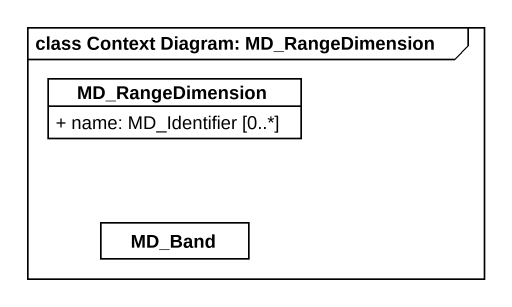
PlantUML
@startuml
mainframe class Context Diagram: MD_RangeDimension
hide circle
hide empty members
skinparam classAttributeIconSize 0
class MD_RangeDimension #FFFFFF {
  + name: MD_Identifier [0..*]
}
class MD_Band #FFFFFF
@enduml
